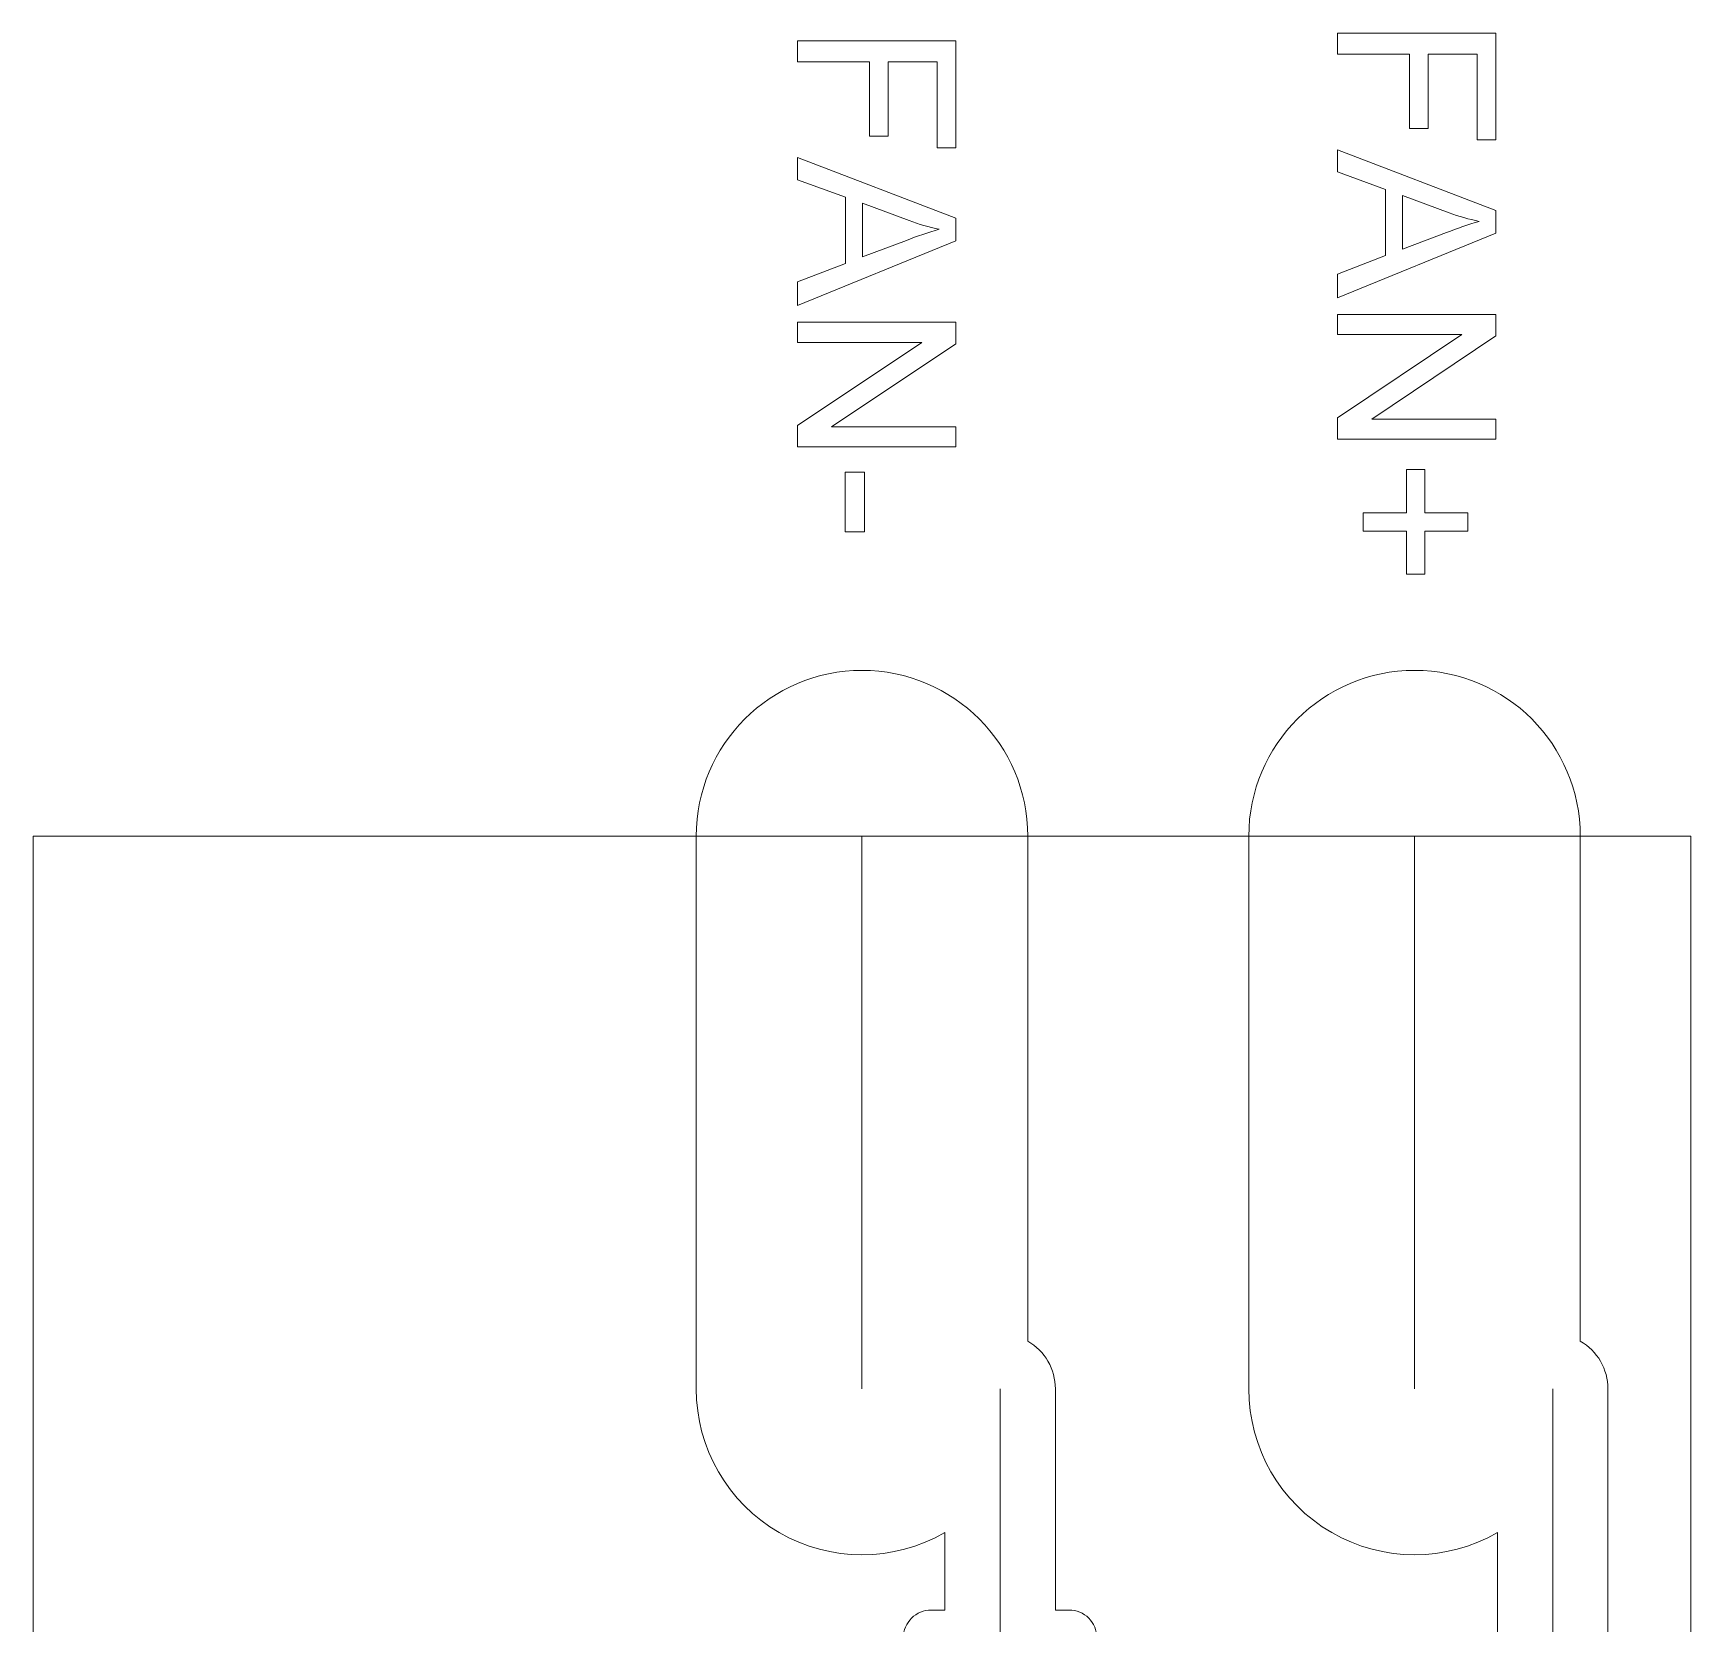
# Model space of a CAD drawing. Header units: millimetres. Extents: x -15 to 84, y -67 to 53.
# Drawn here: x 36.06 to 84.06, y 6.92 to 52.97 of the extents above; entities that cross this region are included whole.
import ezdxf

# ---------------------------------------------------------------- set-up
doc = ezdxf.new("R2010")
doc.units = ezdxf.units.MM
for name, color, linetype in [('PCB', 6, 'Continuous'), ('PISTE', 30, 'Continuous'), ('TRACE', 4, 'Continuous')]:
    doc.layers.add(name, color=color, linetype=linetype)

msp = doc.modelspace()

# ---------------------------------------------------------------- linework, layer by layer
at = {"layer": 'PCB', "lineweight": 9}
for points in [[(73.836, 52.965), (78.418, 52.965), (78.418, 49.875), (77.877, 49.875), (77.877, 52.359), (76.458, 52.359), (76.458, 50.209), (75.918, 50.209), (75.918, 52.359), (73.836, 52.359)], [(58.2, 52.739), (62.781, 52.739), (62.781, 49.649), (62.24, 49.649), (62.24, 52.133), (60.821, 52.133), (60.821, 49.983), (60.281, 49.983), (60.281, 52.133), (58.2, 52.133)], [(73.836, 49.59), (78.418, 47.831), (78.418, 47.178), (73.836, 45.303), (73.836, 45.993), (75.224, 46.528), (75.224, 48.443), (73.836, 48.947)], [(58.2, 49.364), (62.781, 47.605), (62.781, 46.952), (58.2, 45.077), (58.2, 45.767), (59.587, 46.302), (59.587, 48.217), (58.2, 48.72)], [(73.836, 44.822), (78.418, 44.822), (78.418, 44.2), (74.821, 41.793), (78.418, 41.793), (78.418, 41.212), (73.836, 41.212), (73.836, 41.834), (77.436, 44.24), (73.836, 44.24)], [(58.2, 44.595), (62.781, 44.595), (62.781, 43.974), (59.184, 41.567), (62.781, 41.567), (62.781, 40.986), (58.2, 40.986), (58.2, 41.608), (61.8, 44.014), (58.2, 44.014)], [(74.577, 39.084), (75.833, 39.084), (75.833, 40.331), (76.358, 40.331), (76.358, 39.084), (77.605, 39.084), (77.605, 38.553), (76.358, 38.553), (76.358, 37.306), (75.833, 37.306), (75.833, 38.553), (74.577, 38.553)], [(59.575, 40.258), (60.14, 40.258), (60.14, 38.53), (59.575, 38.53)], [(36.063, -42.282), (84.063, -42.282), (84.063, 29.718), (36.063, 29.718)]]:
    msp.add_lwpolyline(points, close=True, dxfattribs=at)
for points in [[(60.081, 48.042), (60.081, 46.489), (61.35, 46.967, -0.019511), (62.3, 47.292, -0.03898), (61.425, 47.539)], [(75.718, 48.268), (75.718, 46.715), (76.986, 47.193, -0.019511), (77.936, 47.518, -0.03898), (77.061, 47.765)]]:
    msp.add_lwpolyline(points, format="xyb", close=True, dxfattribs=at)
at = {"layer": 'PISTE', "lineweight": 9}
for points in [[(64.863, 15.104), (64.863, 29.718, 1), (55.263, 29.718), (55.263, 13.718, 0.57735), (62.463, 9.561)], [(80.863, 15.104), (80.863, 29.718, 1), (71.263, 29.718), (71.263, 13.718, 0.57735), (78.463, 9.561)], [(65.663, 7.318), (65.663, 13.718, 0.267949), (64.863, 15.104)], [(80.863, -27.667, 0.267949), (81.663, -26.282), (81.663, 13.718, 0.267949), (80.863, 15.104)], [(62.463, 7.318), (62.063, 7.318, 0.414214), (61.263, 6.518), (61.263, 0.918, 0.414214), (62.063, 0.118), (66.063, 0.118, 0.414214), (66.863, 0.918), (66.863, 6.518, 0.414214), (66.063, 7.318), (65.663, 7.318)]]:
    msp.add_lwpolyline(points, format="xyb", dxfattribs=at)
for points in [[(62.463, 9.561), (62.463, 7.318)], [(78.463, 9.561), (78.463, -22.125)]]:
    msp.add_lwpolyline(points, dxfattribs=at)
at = {"layer": 'TRACE', "lineweight": 9}
for points in [[(60.063, 13.718), (60.063, 29.718)], [(76.063, 13.718), (76.063, 29.718)], [(64.063, 5.718), (64.063, 13.718)], [(80.063, 13.718), (80.063, -26.282)]]:
    msp.add_lwpolyline(points, dxfattribs=at)

doc.saveas('drawing.dxf')
